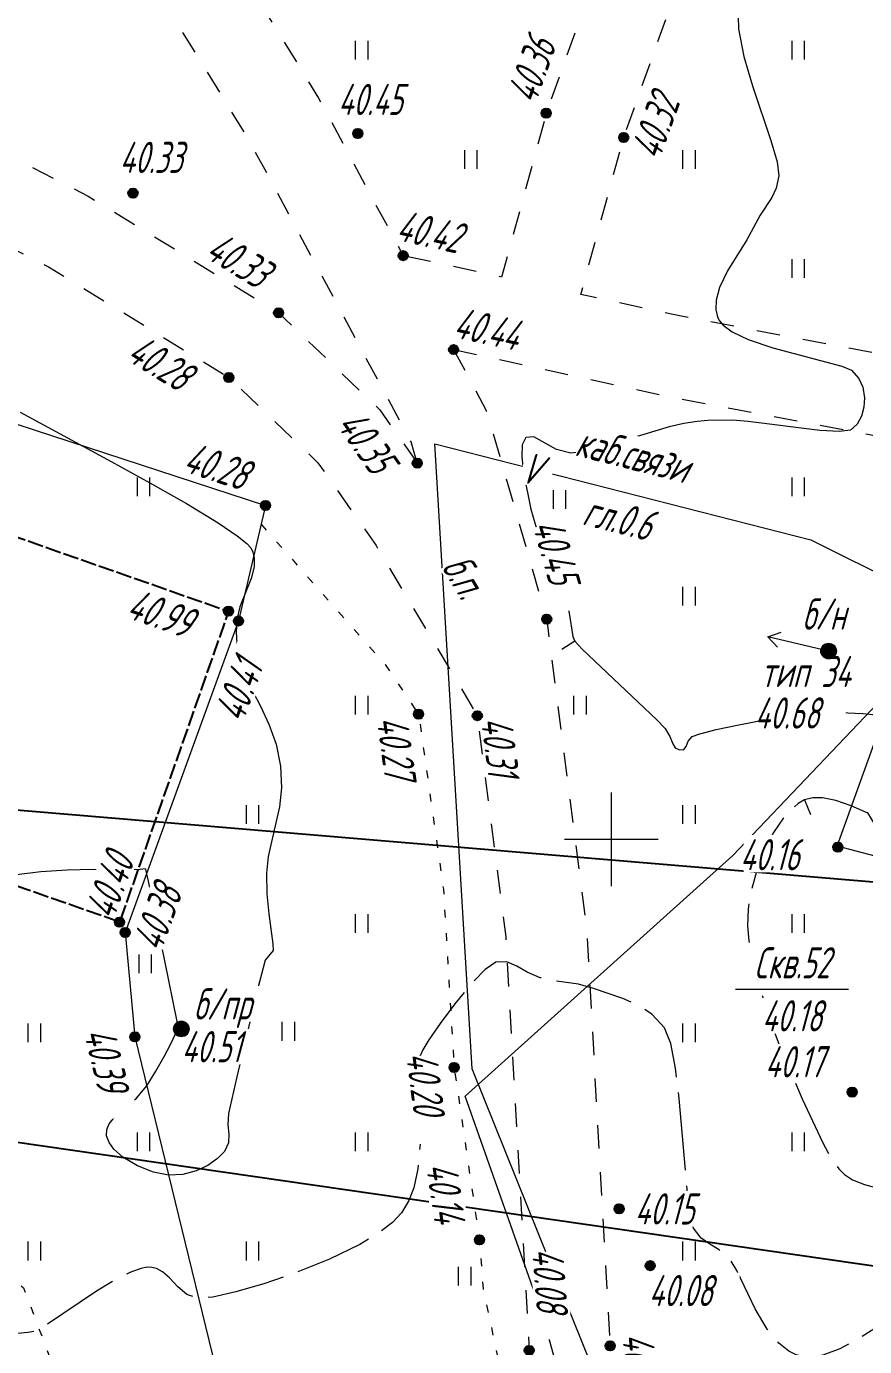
# Model space of a CAD drawing. Extents: x 2208637 to 2213412, y 575334 to 577367.
# Drawn here: x 2210981.24 to 2211008.13, y 576583.74 to 576626.06 of the extents above; entities that cross this region are included whole.
import ezdxf
from ezdxf.enums import TextEntityAlignment as Align

# ---------------------------------------------------------------- set-up
doc = ezdxf.new("R2010")
doc.units = 0
doc.header["$LTSCALE"] = 0.5
for name, pattern in [('2000_13', [1, 1, 0]), ('2000_366_2', [1.5, 0.5, -1]), ('500_189_3_2', [3, 1.5, -1.5]), ('500_329_3', [6, 5, -1])]:
    doc.linetypes.add(name, pattern=pattern)
doc.layers.get('0').update_dxf_attribs({"lineweight": 25})
for name, color, linetype, lineweight in [('ИИ_ГОРИЗОНТАЛИ_ОСН', 32, 'Continuous', 15), ('ИИ_ДОРОГИ_АД', 7, 'Continuous', 25), ('ИИ_КАБЕЛЯ_СВЯЗИ', 212, 'Continuous', 25), ('ИИ_КООРДИНАТНАЯ_СЕТКА', 3, 'Continuous', 25), ('ИИ_ЛЭП_НН', 7, 'Continuous', 25), ('ИИ_ОГРАДЫ', 7, 'Continuous', 25), ('ИИ_ОПОРА', 7, 'Continuous', 25), ('ИИ_ОТМЕТКИ', 7, 'Continuous', 25), ('ИИ_СКВАЖИНА', 7, 'Continuous', 25), ('ИИ_СООРУЖЕНИЯ', 7, 'Continuous', 25), ('ИИ_ТРАССЫ_КЛС', 5, 'Continuous', 40), ('ИИ_УГОДЬЯ', 7, 'Continuous', 25)]:
    doc.layers.add(name, color=color, linetype=linetype, lineweight=lineweight)
doc.styles.add('BM431', font='', dxfattribs={"height": 1})
doc.styles.add('D431', font='', dxfattribs={"height": 1})
doc.styles.add('GOST 2.304', font='cs_gost2304.shx', dxfattribs={"width": 0.8, "oblique": 15})
doc.styles.get('BM431').set_extended_font_data('bm431', italic=True)
doc.styles.get('D431').set_extended_font_data('D431', italic=True)
doc.linetypes.add('2000_476_2_3', pattern='A,5,-0.5,[36,Topography.shx,S=1,R=0,X=0,Y=0],-0.5,5', length=11)
doc.linetypes.add('2000_476_2_5', pattern='A,5,-0.5,[40,Topography.shx,S=1,R=0,X=0,Y=0],-0.5,5', length=11)
doc.linetypes.add('500_132_1', pattern='A,4,[3,Topography.shx,S=2.5,R=0,X=0,Y=0],4,-2', length=10)

# ---------------------------------------------------------------- blocks, each defined once
blk = doc.blocks.new('Лист 024_УС_ПК2+00-ПК8+57.26|Для согласований 3 лист|Ситуация лист3|2000_115_5')
at = {"color": 0, "linetype": 'Continuous', "lineweight": -2}
for points in [[(0, 0), (4, 0)], [(3.25, 0.5), (4, 0), (3.25, -0.5)]]:
    blk.add_lwpolyline(points, dxfattribs=at)
blk = doc.blocks.new('500_12')
at = {"color": 0, "linetype": 'Continuous', "lineweight": -2, "flags": 128}
for points in [[(0, 3), (0, -3)], [(-3, 0), (3, 0)]]:
    blk.add_lwpolyline(points, dxfattribs=at)
at = {"color": 7, "linetype": 'Continuous', "lineweight": -2, "style": 'D431'}
blk.add_attdef('Вертикальная_подпись', (-0.5, 0.5), '', height=2, rotation=90, dxfattribs=at)
blk.add_attdef('Горизонтальная_подпись', (0.5, 0.5), '', height=2, dxfattribs=at)
blk = doc.blocks.new('500_329_6')
at = {"color": 0, "linetype": 'Continuous', "lineweight": -2}
blk.add_lwpolyline([(0, 0), (1, 0)], dxfattribs=at)
blk = doc.blocks.new('500_401')
at = {"color": 0, "linetype": 'Continuous', "lineweight": -2}
for points in [[(-0.4, 0), (-0.4, 1.2)], [(0.4, 0), (0.4, 1.2)]]:
    blk.add_lwpolyline(points, dxfattribs=at)
blk = doc.blocks.new('2000_108_1')
at = {"linetype": 'Continuous', "lineweight": -2, "true_color": 0xffffff}
h = blk.add_hatch(color=7, dxfattribs=at)
h.dxf.hatch_style = 1
edge = h.paths.add_edge_path()
edge.add_arc((0, 0), 0.5, 0, 360)
at = {"linetype": 'Continuous', "lineweight": -2}
h = blk.add_hatch(color=0, dxfattribs=at)
edge = h.paths.add_edge_path()
edge.add_arc((0, 0), 0.1, 0, 360)
at = {"color": 0, "linetype": 'Continuous', "lineweight": -2}
for radius in [0.5, 0.1]:
    blk.add_circle((0, 0), radius, dxfattribs=at)
at = {"color": 0, "linetype": 'Continuous', "lineweight": -2, "style": 'GOST 2.304', "oblique": 15, "width": 0.8}
for tag, p in [('Номер', (1, -0.5)), ('Тип', (1, -3)), ('Высота', (1, -5.5)), ('Пояснительная_надпись', (1, -8))]:
    blk.add_attdef(tag, p, '', height=2, dxfattribs=at)
blk = doc.blocks.new('500_330_1')
at = {"linetype": 'Continuous', "lineweight": -2}
h = blk.add_hatch(color=0, dxfattribs=at)
h.dxf.hatch_style = 1
edge = h.paths.add_edge_path()
edge.add_arc((0, 0), 0.3, 0, 360)
at = {"color": 0, "linetype": 'Continuous', "lineweight": -2}
blk.add_circle((0, 0), 0.3, dxfattribs=at)
at = {"color": 0, "linetype": 'Continuous', "lineweight": -2, "style": 'GOST 2.304', "flags": 1}
for tag, p in [('Номер', (-1, -1)), ('Номер_рабочей_станции', (-1, -3.5))]:
    blk.add_attdef(tag, text='', height=2, dxfattribs=at).set_placement(p, align=Align.RIGHT)
at = {"color": 0, "linetype": 'Continuous', "lineweight": -2, "style": 'GOST 2.304'}
blk.add_attdef('Высота', (1, -1), '', height=2, dxfattribs=at)
at = {"color": 0, "linetype": 'Continuous', "lineweight": -2, "style": 'GOST 2.304', "flags": 1}
blk.add_attdef('Код', (0, -3.5), '', height=2, dxfattribs=at)
blk = doc.blocks.new('*U57')
at = {"linetype": 'Continuous', "lineweight": -2, "true_color": 0xffffff}
h = blk.add_hatch(color=7, dxfattribs=at)
h.dxf.hatch_style = 1
edge = h.paths.add_edge_path()
edge.add_arc((0, 0), 0.5, 0, 360)
at = {"linetype": 'Continuous', "lineweight": -2}
h = blk.add_hatch(color=0, dxfattribs=at)
edge = h.paths.add_edge_path()
edge.add_arc((0, 0), 0.1, 0, 360)
at = {"color": 0, "linetype": 'Continuous', "lineweight": -2}
for radius in [0.5, 0.1]:
    blk.add_circle((0, 0), radius, dxfattribs=at)
for tag, p, style in [('Номер', (0, -3), 'D431'), ('Тип', (0, -5.5), 'D431'), ('Высота', (0, -8), 'D431'), ('Пояснительная_надпись', (0, -10.5), 'BM431')]:
    blk.add_attdef(tag, p, '', height=2, dxfattribs=dict(at, style=style))
blk = doc.blocks.new('*U64')
at = {"color": 0, "linetype": 'Continuous', "lineweight": -2, "style": 'BM431'}
for tag, p in [('Характеристика', (3, 1.5)), ('Глубина', (3, -3.5))]:
    blk.add_attdef(tag, p, '', height=2, dxfattribs=at)
at = {"color": 7, "linetype": 'Continuous', "lineweight": -2, "true_color": 0xffffff}
blk.add_wipeout([(0, 1.1), (0, -1.1), (1.6, -1.1), (1.6, 1.1)], dxfattribs=at)
at = {"color": 0, "linetype": 'Continuous', "lineweight": -2, "style": 'BM431'}
blk.add_attdef('Индекс_назначения', text='', height=2, dxfattribs=at).set_placement((0, 0), align=Align.MIDDLE_LEFT)
blk = doc.blocks.new('*U75')
at = {"linetype": 'Continuous', "lineweight": -2}
h = blk.add_hatch(color=0, dxfattribs=at)
edge = h.paths.add_edge_path()
edge.add_arc((0, 0), 0.1, 0, 360)
at = {"color": 0, "linetype": 'Continuous', "lineweight": 20}
blk.add_lwpolyline([(-11.583, -1.626), (-4.334, -1.626)], dxfattribs=at)
at = {"color": 0, "linetype": 'Continuous', "lineweight": -2}
for radius in [1.5, 0.1]:
    blk.add_circle((0, 0), radius, dxfattribs=at)
at = {"color": 0, "linetype": 'Continuous', "lineweight": 20}
for tag, style, p in [('Назначение_и_номер_скважины', 'D431', (-7.959, -0.926)), ('Отметка_земли', 'BM431', (-7.959, -4.326))]:
    blk.add_attdef(tag, text='', height=2, dxfattribs=dict(at, style=style)).set_placement(p, align=Align.CENTER)
at = {"color": 0, "linetype": 'Continuous', "lineweight": 20, "style": 'D431'}
blk.add_attdef('Глубина', text='', height=2, dxfattribs=at).set_placement((-2, -1), align=Align.RIGHT)

msp = doc.modelspace()

# ---------------------------------------------------------------- linework, layer by layer
at = {"layer": 'ИИ_ГОРИЗОНТАЛИ_ОСН', "elevation": 40.5, "flags": 128}
for points in [[(2211004.059, 576626.767), (2211004.078, 576625.99), (2211004.254, 576625.099), (2211004.527, 576624.16), (2211005.121, 576622.406), (2211005.322, 576621.727), (2211005.378, 576621.269), (2211005.293, 576620.878), (2211005.152, 576620.577), (2211004.773, 576620.01), (2211004.346, 576619.216), (2211003.728, 576618.225), (2211003.474, 576617.697), (2211003.362, 576617.283), (2211003.353, 576616.985), (2211003.391, 576616.795), (2211003.426, 576616.703), (2211003.467, 576616.627), (2211003.593, 576616.481), (2211003.877, 576616.275), (2211004.394, 576616.027), (2211005.181, 576615.756), (2211007.391, 576615.17), (2211007.7, 576615.039), (2211007.938, 576614.775), (2211008.073, 576614.497), (2211008.118, 576614.153), (2211008.099, 576613.854), (2211008.026, 576613.567), (2211007.886, 576613.316), (2211007.668, 576613.123), (2211007.315, 576613.074), (2211006.688, 576613.112), (2211004.386, 576613.399), (2211003.889, 576613.439), (2211003.102, 576613.43), (2211002.758, 576613.398), (2211002.322, 576613.333), (2211001.86, 576613.222), (2210999.772, 576612.591), (2210999.143, 576612.434), (2210998.698, 576612.38), (2210998.242, 576612.501), (2210997.518, 576612.903), (2210997.26, 576612.882), (2210997.142, 576612.651), (2210997.126, 576612.26), (2210997.185, 576611.755), (2210997.425, 576610.585), (2210997.574, 576610.069), (2210997.776, 576609.531), (2210998.397, 576608.122), (2210998.507, 576607.835), (2210998.651, 576607.247), (2210998.772, 576606.507), (2210998.834, 576606.35), (2210999.071, 576606.096), (2211001.459, 576603.831), (2211001.729, 576603.551), (2211001.874, 576603.293), (2211001.969, 576603.061), (2211002.045, 576602.929), (2211002.185, 576602.868), (2211002.329, 576602.88), (2211002.397, 576602.979), (2211002.468, 576603.145), (2211002.591, 576603.295), (2211002.84, 576603.383), (2211003.365, 576603.518), (2211004.086, 576603.676), (2211004.918, 576603.834), (2211005.779, 576603.967), (2211006.587, 576604.051), (2211007.34, 576604.066), (2211008.069, 576604.029), (2211009.742, 576603.861)], [(2210981.038, 576613.697), (2210983.961, 576612.114), (2210985.197, 576611.434), (2210986.377, 576610.762), (2210987.389, 576610.148), (2210988.004, 576609.732), (2210988.314, 576609.481), (2210988.435, 576609.348), (2210988.501, 576609.202), (2210988.542, 576609.018), (2210988.541, 576608.738), (2210988.454, 576608.363), (2210988.087, 576607.459), (2210987.991, 576607.049), (2210987.974, 576606.632), (2210987.986, 576606.304), (2210988.034, 576605.978), (2210988.123, 576605.57), (2210988.257, 576605.213), (2210988.747, 576604.272), (2210989.017, 576603.694), (2210989.247, 576603.05), (2210989.393, 576602.343), (2210989.424, 576601.653), (2210989.361, 576601.043), (2210988.993, 576599.449), (2210988.938, 576598.916), (2210988.956, 576598.25), (2210989.018, 576597.611), (2210989.15, 576596.644), (2210989.156, 576596.432), (2210988.903, 576596.129), (2210988.653, 576595.18), (2210987.987, 576592.39), (2210987.727, 576591.208), (2210987.706, 576590.846), (2210987.73, 576590.542), (2210987.719, 576590.267), (2210987.594, 576589.994), (2210987.373, 576589.765), (2210987.062, 576589.547), (2210986.682, 576589.368), (2210986.255, 576589.255), (2210985.802, 576589.237), (2210985.312, 576589.333), (2210984.802, 576589.531), (2210984.338, 576589.806), (2210984.045, 576590.065), (2210983.892, 576590.274), (2210983.814, 576590.489), (2210983.818, 576590.692), (2210983.893, 576590.874), (2210984.079, 576591.098), (2210984.767, 576591.7), (2210985.103, 576592.099), (2210985.397, 576592.568), (2210985.661, 576593.035), (2210985.877, 576593.447), (2210986.086, 576593.899), (2210986.09, 576594.027), (2210986.072, 576594.158), (2210985.685, 576596.105), (2210985.159, 576598.654), (2210985.07, 576599.027), (2210985.047, 576599.05), (2210984.818, 576599.025), (2210983.377, 576599.03), (2210982.549, 576599.008), (2210981.7, 576598.956), (2210980.923, 576598.864)]]:
    msp.add_lwpolyline(points, dxfattribs=at)
at = {"layer": 'ИИ_ГОРИЗОНТАЛИ_ОСН', "color": 32, "linetype": '500_329_3', "lineweight": 20, "elevation": 40.25, "flags": 128}
msp.add_lwpolyline([(2211042.266, 576569.609), (2211042.209, 576569.794), (2211042.187, 576570.098), (2211042.132, 576570.431), (2211041.972, 576570.707), (2211041.643, 576570.796), (2211040.966, 576570.859), (2211039.009, 576570.991), (2211037.95, 576571.102), (2211036.985, 576571.27), (2211036.355, 576571.46), (2211036.002, 576571.642), (2211035.838, 576571.784), (2211035.718, 576571.97), (2211035.63, 576572.19), (2211035.575, 576572.53), (2211035.624, 576573.007), (2211035.838, 576573.646), (2211036.545, 576575.095), (2211037.256, 576576.663), (2211037.662, 576577.392), (2211038.827, 576579.291), (2211039.017, 576579.672), (2211039.098, 576579.909), (2211039.117, 576580.101), (2211039.101, 576580.195), (2211039.026, 576580.367), (2211038.838, 576580.591), (2211038.152, 576581.143), (2211038.032, 576581.476), (2211038.304, 576581.781), (2211038.871, 576582.088), (2211040.003, 576582.57), (2211040.251, 576582.691), (2211040.364, 576582.784), (2211040.378, 576582.905), (2211040.337, 576583.019), (2211040.244, 576583.178), (2211040.166, 576583.424), (2211040.229, 576583.703), (2211040.386, 576584.154), (2211040.557, 576584.724), (2211040.66, 576585.355), (2211040.615, 576585.992), (2211040.458, 576586.507), (2211040.228, 576587.014), (2211039.92, 576587.51), (2211039.529, 576587.991), (2211039.048, 576588.454), (2211038.474, 576588.895), (2211037.832, 576589.226), (2211037.024, 576589.492), (2211036.121, 576589.71), (2211034.325, 576590.064), (2211033.576, 576590.232), (2211033.024, 576590.416), (2211032.429, 576590.735), (2211031.876, 576591.099), (2211030.929, 576591.807), (2211030.623, 576591.757), (2211030.468, 576592.093), (2211030.295, 576592.394), (2211030.075, 576592.681), (2211029.786, 576592.878), (2211029.444, 576593.022), (2211029.114, 576593.197), (2211028.86, 576593.488), (2211028.791, 576593.919), (2211028.771, 576594.748), (2211028.789, 576595.842), (2211028.902, 576598.298), (2211029.047, 576600.23), (2211029.107, 576600.669), (2211029.196, 576601.039), (2211029.293, 576601.353), (2211029.434, 576601.607), (2211029.66, 576601.793), (2211029.958, 576601.824), (2211030.572, 576601.605), (2211030.825, 576601.649), (2211030.964, 576601.945), (2211031.083, 576602.521), (2211031.179, 576603.253), (2211031.25, 576604.013), (2211031.29, 576604.678), (2211031.293, 576605.509), (2211031.277, 576605.829), (2211031.204, 576606.12), (2211031.028, 576606.418), (2211030.644, 576606.676), (2211028.883, 576607.381), (2211028.673, 576607.51), (2211028.616, 576607.588), (2211028.617, 576607.624), (2211028.638, 576607.65), (2211028.736, 576607.678), (2211029.008, 576607.67), (2211029.542, 576607.586), (2211030.363, 576607.406), (2211032.185, 576606.942), (2211032.498, 576606.938), (2211032.648, 576606.893), (2211032.802, 576606.751), (2211033.266, 576606.173), (2211033.578, 576605.842), (2211033.894, 576605.601), (2211035.973, 576604.187), (2211036.78, 576603.608), (2211037.513, 576603.038), (2211038.093, 576602.512), (2211038.442, 576602.069), (2211038.67, 576601.372), (2211038.738, 576600.612), (2211038.71, 576599.91), (2211038.622, 576599.164), (2211038.725, 576598.985), (2211037.113, 576597.868), (2211036.364, 576597.303), (2211035.906, 576596.901), (2211035.707, 576596.663), (2211035.666, 576596.548), (2211035.677, 576596.505), (2211035.709, 576596.475), (2211035.819, 576596.451), (2211036.088, 576596.498), (2211036.591, 576596.682), (2211037.352, 576597.04), (2211038.129, 576597.454), (2211038.783, 576597.829), (2211039.173, 576598.073), (2211039.435, 576598.271), (2211039.624, 576598.451), (2211040.004, 576598.913), (2211040.531, 576599.485), (2211040.822, 576599.848), (2211041.066, 576600.271), (2211041.215, 576600.765), (2211041.218, 576601.25), (2211041.095, 576601.679), (2211040.714, 576602.581), (2211040.574, 576603.161), (2211040.53, 576603.692), (2211040.534, 576604.217), (2211040.578, 576605.34), (2211040.565, 576605.982), (2211040.493, 576606.707), (2211040.355, 576607.474), (2211040.178, 576608.207), (2211039.986, 576608.877), (2211039.399, 576610.714), (2211039.338, 576610.933), (2211039.29, 576611.217), (2211039.326, 576611.651), (2211039.429, 576612.187), (2211039.472, 576612.694), (2211039.325, 576613.038), (2211038.985, 576613.079), (2211038.42, 576612.952), (2211037.743, 576612.726), (2211036.493, 576612.247), (2211036.143, 576612.13), (2211035.814, 576612.067), (2211035.215, 576612.011), (2211034.873, 576612.017), (2211033.881, 576612.077), (2211033.397, 576612.088), (2211033.034, 576612.055), (2211032.752, 576611.956), (2211032.337, 576611.69), (2211032.056, 576611.574), (2211031.675, 576611.546), (2211030.289, 576611.581), (2211029.474, 576611.552), (2211028.706, 576611.431), (2211028.08, 576611.172), (2211027.602, 576610.729), (2211027.214, 576610.152), (2211026.914, 576609.534), (2211026.7, 576608.973), (2211026.526, 576608.402), (2211026.464, 576608.32), (2211026.465, 576608.231), (2211025.778, 576606.784), (2211025.682, 576606.561), (2211025.63, 576606.398), (2211025.636, 576606.243), (2211025.722, 576606.142), (2211025.854, 576606.043), (2211025.956, 576605.902), (2211025.956, 576605.68), (2211025.831, 576604.857), (2211025.811, 576604.351), (2211025.85, 576603.969), (2211026.162, 576602.387), (2211026.277, 576601.728), (2211026.371, 576601.01), (2211026.424, 576600.386), (2211026.506, 576598.854), (2211026.626, 576594.964), (2211026.636, 576594.265), (2211026.611, 576592.685), (2211026.638, 576592.12), (2211026.711, 576591.429), (2211026.861, 576590.711), (2211027.078, 576590.07), (2211027.317, 576589.457), (2211027.531, 576588.823), (2211027.674, 576588.118), (2211027.699, 576587.29), (2211027.623, 576586.552), (2211027.482, 576585.869), (2211027.278, 576585.21), (2211027.015, 576584.547), (2211026.695, 576583.849), (2211025.898, 576582.234), (2211025.495, 576581.328), (2211024.821, 576579.614), (2211024.459, 576578.859), (2211024.02, 576578.206), (2211023.583, 576577.775), (2211023.19, 576577.513), (2211022.891, 576577.371), (2211022.598, 576577.27), (2211022.319, 576577.212), (2211021.865, 576577.179), (2211021.204, 576577.227), (2211020.31, 576577.413), (2211019.374, 576577.714), (2211018.429, 576578.1), (2211017.505, 576578.542), (2211016.638, 576579.013), (2211015.859, 576579.483), (2211015.202, 576579.925), (2211014.511, 576580.503), (2211013.932, 576581.139), (2211013.447, 576581.798), (2211012.366, 576583.529), (2211012.069, 576583.901), (2211011.409, 576584.651), (2211011.119, 576584.943), (2211010.857, 576585.121), (2211010.626, 576585.218), (2211010.449, 576585.262), (2211010.278, 576585.281), (2211010.111, 576585.256), (2211009.819, 576585.147), (2211009.364, 576584.899), (2211008.03, 576584.046), (2211007.33, 576583.664), (2211006.79, 576583.46), (2211006.41, 576583.398), (2211006.173, 576583.41), (2211005.934, 576583.475), (2211005.696, 576583.594), (2211005.373, 576583.848), (2211005, 576584.293), (2211004.614, 576584.945), (2211004.03, 576586.18), (2211003.794, 576586.557), (2211003.465, 576586.838), (2211003.16, 576587.022), (2211002.883, 576587.217), (2211002.637, 576587.533), (2211002.534, 576587.931), (2211002.446, 576588.647), (2211002.182, 576591.69), (2211002.06, 576592.666), (2211001.906, 576593.453), (2211001.71, 576593.951), (2211001.315, 576594.385), (2211000.858, 576594.688), (2211000.37, 576594.9), (2210999.427, 576595.213), (2210998.949, 576595.354), (2210998.16, 576595.469), (2210997.722, 576595.562), (2210997.302, 576595.736), (2210996.967, 576595.935), (2210996.653, 576596.072), (2210996.297, 576596.064), (2210995.95, 576595.828), (2210995.488, 576595.343), (2210994.986, 576594.727), (2210994.513, 576594.095), (2210994.144, 576593.566), (2210993.951, 576593.255), (2210993.841, 576592.979), (2210993.754, 576592.435), (2210993.761, 576592.146), (2210993.857, 576590.974), (2210993.867, 576590.217), (2210993.8, 576589.431), (2210993.663, 576588.824), (2210993.498, 576588.403), (2210993.272, 576588.026), (2210992.984, 576587.719), (2210992.589, 576587.413), (2210991.932, 576587.013), (2210990.963, 576586.542), (2210989.917, 576586.118), (2210988.884, 576585.761), (2210987.954, 576585.49), (2210987.219, 576585.322), (2210986.769, 576585.277), (2210986.389, 576585.403), (2210986.096, 576585.65), (2210985.835, 576585.935), (2210985.609, 576586.134), (2210985.412, 576586.237), (2210985.259, 576586.274), (2210985.099, 576586.278), (2210984.923, 576586.244), (2210984.61, 576586.132), (2210984.13, 576585.895), (2210983.492, 576585.518), (2210981.752, 576584.349), (2210981.523, 576584.233), (2210981.286, 576584.184), (2210980.554, 576584.115), (2210980.129, 576584.022), (2210979.71, 576583.839), (2210979.379, 576583.59), (2210979.05, 576583.251), (2210977.477, 576581.265), (2210977.037, 576580.8), (2210974.838, 576578.683), (2210974.016, 576577.836), (2210973.252, 576576.969), (2210972.607, 576576.111), (2210972.218, 576575.452), (2210972.02, 576574.983), (2210971.941, 576574.687), (2210971.904, 576574.367), (2210971.916, 576574.031), (2210972.022, 576573.568), (2210972.296, 576573.01), (2210972.781, 576572.371), (2210973.335, 576571.746), (2210973.86, 576571.082), (2210974.261, 576570.327), (2210974.439, 576569.428), (2210974.384, 576568.517), (2210974.183, 576567.549), (2210973.876, 576566.581), (2210973.499, 576565.666), (2210973.092, 576564.858), (2210972.693, 576564.212), (2210972.404, 576563.849), (2210972.219, 576563.684), (2210972.115, 576563.632), (2210972.005, 576563.633), (2210971.897, 576563.702), (2210971.776, 576563.918), (2210971.659, 576564.363), (2210971.515, 576565.052), (2210971.341, 576565.607), (2210971.143, 576565.971), (2210970.967, 576566.17), (2210970.771, 576566.313), (2210970.577, 576566.425), (2210970.263, 576566.567), (2210969.808, 576566.706), (2210969.185, 576566.8), (2210968.513, 576566.802), (2210967.801, 576566.711), (2210967.061, 576566.524), (2210966.423, 576566.209), (2210965.802, 576565.719), (2210965.204, 576565.134), (2210964.108, 576563.99), (2210963.715, 576563.654), (2210963.441, 576563.486), (2210963.269, 576563.423), (2210963.073, 576563.403), (2210962.857, 576563.434), (2210962.552, 576563.565), (2210962.189, 576563.83)], dxfattribs=at)
msp.add_lwpolyline([(2211008.211, 576600.845), (2211007.698, 576601.078), (2211007.2, 576601.245), (2211006.773, 576601.326), (2211006.468, 576601.329), (2211006.199, 576601.262), (2211005.995, 576601.145), (2211005.79, 576600.979), (2211005.523, 576600.686), (2211005.206, 576600.222), (2211004.92, 576599.669), (2211004.678, 576599.048), (2211004.494, 576598.379), (2211004.387, 576597.756), (2211004.364, 576597.226), (2211004.409, 576596.74), (2211004.509, 576596.251), (2211004.819, 576595.067), (2211005.037, 576594.358), (2211005.356, 576593.501), (2211005.733, 576592.58), (2211006.126, 576591.678), (2211006.788, 576590.267), (2211006.972, 576589.924), (2211007.297, 576589.437), (2211007.477, 576589.258), (2211007.733, 576589.084), (2211008.123, 576588.936), (2211008.78, 576588.752), (2211009.56, 576588.566), (2211010.318, 576588.412), (2211010.812, 576588.335), (2211011.068, 576588.314), (2211011.167, 576588.322), (2211011.217, 576588.364), (2211011.238, 576588.438), (2211011.216, 576588.578), (2211011.142, 576588.807), (2211011.096, 576589.142), (2211011.148, 576589.417), (2211011.256, 576589.805), (2211011.589, 576590.825), (2211011.992, 576591.988), (2211013.292, 576595.467), (2211013.636, 576596.333), (2211013.875, 576596.632), (2211013.719, 576596.754), (2211014.943, 576597.752), (2211015.125, 576597.937), (2211015.191, 576598.089), (2211015.209, 576598.232), (2211015.188, 576598.4), (2211015.089, 576598.675), (2211014.886, 576599.104), (2211014.635, 576599.52), (2211014.39, 576599.761), (2211014.116, 576599.785), (2211013.843, 576599.678), (2211013.503, 576599.57), (2211012.35, 576599.424), (2211010.076, 576599.169), (2211009.705, 576599.14), (2211009.654, 576599.34), (2211009.507, 576599.276), (2211009.291, 576599.232), (2211009.131, 576599.418), (2211008.862, 576599.819), (2211008.228, 576600.844)], close=True, dxfattribs=at)
at = {"layer": 'ИИ_ДОРОГИ_АД', "color": 7, "linetype": '500_189_3_2', "lineweight": 20, "flags": 128}
for points in [[(2211055.501, 576643.341), (2211054.083, 576639.11), (2211051.335, 576630.909), (2211048.27, 576624.781), (2211045.771, 576619.785), (2211043.205, 576614.473), (2211035.326, 576611.56), (2211029.871, 576610.758), (2211025.14, 576611.1), (2211019.261, 576612.885), (2211012.157, 576614.886), (2211002.29, 576616.761), (2210999.023, 576617.472), (2211000.398, 576622.502), (2211002.417, 576628.167), (2211005.211, 576633.231), (2211008.377, 576636.967), (2211012.57, 576640.76), (2211017.042, 576641.88), (2211026.306, 576643.496), (2211036.13, 576645.21), (2211044.635, 576648.306), (2211052.002, 576651.82), (2211053.657, 576653.146)], [(2211009.706, 576641.675), (2211006.505, 576638.78), (2211003.06, 576634.714), (2211000.038, 576629.239), (2210997.916, 576623.282), (2210996.479, 576618.026), (2210993.325, 576618.713)], [(2210981.678, 576638.357), (2210984.421, 576633.826), (2210990.611, 576623.765), (2210993.325, 576618.713)], [(2210993.779, 576612.058), (2210993.581, 576612.741), (2210988.356, 576622.467), (2210982.202, 576632.472), (2210979.124, 576637.555), (2210969.649, 576634.378), (2210959.874, 576630.286), (2210956.463, 576628.906)], [(2210956.76, 576627.325), (2210963.185, 576626.578), (2210971.254, 576624.974), (2210978.16, 576623.217), (2210983.225, 576620.622), (2210989.331, 576616.88), (2210992.575, 576613.772), (2210993.779, 576612.058)], [(2210957.264, 576624.649), (2210962.78, 576624.008), (2210970.68, 576622.438), (2210977.235, 576620.77), (2210981.951, 576618.354), (2210987.734, 576614.809), (2210990.593, 576612.07), (2210992.457, 576609.416), (2210995.704, 576603.964), (2210996.615, 576596.871), (2210997.368, 576583.615), (2210997.997, 576575.713), (2211001.654, 576563.382), (2211001.813, 576562.591)], [(2210994.944, 576615.7), (2211001.77, 576614.213), (2211011.561, 576612.352), (2211018.47, 576610.407), (2211023.606, 576608.57), (2211026.925, 576601.261), (2211028.105, 576592.653), (2211026.874, 576581.291)], [(2210994.944, 576615.7), (2210996.003, 576613.728), (2210997.928, 576607.058), (2210999.206, 576597.111), (2210999.964, 576583.763), (2211000.567, 576576.191), (2211004.18, 576564.009), (2211005.618, 576556.857)]]:
    msp.add_lwpolyline(points, dxfattribs=at)
at = {"layer": 'ИИ_КАБЕЛЯ_СВЯЗИ', "linetype": '500_132_1', "lineweight": 20, "flags": 128}
for points, elevation in [([(2211122.522, 576400.363), (2211118.072, 576407.323), (2211104.673, 576429.893), (2211090.113, 576443.534), (2211060.374, 576464.655), (2211045.654, 576479.785), (2211029.635, 576505.835), (2211018.566, 576521.776), (2211012.266, 576534.276), (2211011.455, 576538.519), (2211005.857, 576567.016), (2210995.538, 576592.636), (2210994.338, 576612.677), (2211006.398, 576609.606), (2211012.198, 576606.716)], -0.758), ([(2211125.812, 576402.713), (2211105.833, 576430.983), (2211091.9, 576444.591), (2211073.714, 576459.524), (2211062.324, 576470.285), (2211049.564, 576484.255), (2211020.496, 576522.676), (2211012.186, 576534.466), (2211008.356, 576543.026), (2211002.78, 576566.844), (2210997.807, 576584.706), (2210995.318, 576591.766), (2211003.898, 576599.476), (2211009.398, 576605.256), (2211011.388, 576605.076)], -0.759)]:
    msp.add_lwpolyline(points, dxfattribs=dict(at, elevation=elevation))
at = {"layer": 'ИИ_ОГРАДЫ', "linetype": '2000_476_2_3', "lineweight": 20, "flags": 128}
for points in [[(2210948.782, 576623.493), (2210960.755, 576619.757), (2210973.12, 576615.9), (2210978.6, 576614.07), (2210988.91, 576610.7)], [(2210988.91, 576610.7), (2210988.04, 576607), (2210984.41, 576597.01), (2210984.72, 576593.67), (2210987.31, 576583.06), (2210988.74, 576575.34)]]:
    msp.add_lwpolyline(points, dxfattribs=at)
at = {"layer": 'ИИ_ОГРАДЫ', "linetype": '2000_476_2_5', "lineweight": 20, "flags": 128}
msp.add_lwpolyline([(2211013.862, 576598.036), (2211007.247, 576599.782), (2211010.18, 576607.93), (2211016.51, 576605.43), (2211013.87, 576598.07)], close=True, dxfattribs=at)
at = {"layer": 'ИИ_СООРУЖЕНИЯ', "linetype": '2000_13', "flags": 128}
msp.add_lwpolyline([(2210955.819, 576618.5), (2210987.724, 576607.312), (2210984.229, 576597.346), (2210969.263, 576602.594), (2210967.19, 576596.683), (2210958.024, 576599.897), (2210960.19, 576606.076), (2210952.418, 576608.801)], close=True, dxfattribs=at)
at = {"layer": 'ИИ_ТРАССЫ_КЛС', "lineweight": 25, "flags": 128}
for points in [[(2211013.11, 576598.234), (2210946.925, 576603.788), (2210938.994, 576603.788)], [(2211012.703, 576585.696), (2210952.742, 576594.349)]]:
    msp.add_lwpolyline(points, dxfattribs=at)
at = {"layer": 'ИИ_УГОДЬЯ', "linetype": '2000_366_2', "lineweight": 20, "flags": 128}
for points in [[(2210988.769, 576610.101), (2210992.749, 576605.603), (2210993.82, 576604.01), (2210994.615, 576598.402), (2210994.96, 576592.68), (2210995.77, 576587.16), (2210995.889, 576585.584), (2210997.997, 576575.713)], [(2210960.973, 576595.206), (2210967.258, 576592.934), (2210969.739, 576591.116), (2210977.472, 576588.513), (2210981.153, 576585.622), (2210982.046, 576583.233), (2210983.554, 576579.2), (2210984.948, 576573.82)]]:
    msp.add_lwpolyline(points, dxfattribs=at)

# ---------------------------------------------------------------- block references
at = {"layer": 'ИИ_ГОРИЗОНТАЛИ_ОСН', "xscale": 0.5, "yscale": 0.5, "zscale": 0.5}
for p, rotation in [((2210998.834, 576606.35, 40.5), 212.289182030345), ((2211006.199, 576601.262, 40.25), 291.8318190954366)]:
    msp.add_blockref('500_329_6', p, dxfattribs=dict(at, rotation=rotation))
at = {"layer": 'ИИ_КООРДИНАТНАЯ_СЕТКА', "color": 3, "lineweight": 20, "xscale": 0.5, "yscale": 0.5, "zscale": 0.5}
msp.add_blockref('500_12', (2211000, 576600), dxfattribs=at)
at = {"layer": 'ИИ_ЛЭП_НН', "lineweight": 20, "ltscale": 0.5, "xscale": 0.4999999999999998, "yscale": 0.4999999999999998, "zscale": 0.4999999999999998, "rotation": 166.944103517202}
msp.add_blockref('Лист 024_УС_ПК2+00-ПК8+57.26|Для согласований 3 лист|Ситуация лист3|2000_115_5', (2211006.971, 576606.036), dxfattribs=at)
at = {"layer": 'ИИ_УГОДЬЯ', "lineweight": 20, "xscale": 0.5, "yscale": 0.5, "zscale": 0.5}
for p in [(2210992, 576625), (2211006, 576625), (2210995.5, 576621.5), (2211002.5, 576621.5), (2211006, 576618), (2210985, 576611), (2211006, 576611), (2210998.342, 576610.6), (2211002.5, 576607.5), (2210992, 576604), (2210999, 576604), (2210988.5, 576600.5), (2211002.5, 576600.5), (2210992, 576597), (2211006, 576597), (2210985.054, 576595.704), (2210981.5, 576593.5), (2210989.646, 576593.543), (2211002.5, 576593.5), (2210985, 576590), (2210992, 576590), (2211006, 576590), (2210981.5, 576586.5), (2210988.5, 576586.5), (2211002.5, 576586.5), (2210995.303, 576585.695)]:
    msp.add_blockref('500_401', p, dxfattribs=at)

# ---------------------------------------------------------------- next in the draw order: wipeouts: each hides what was drawn before it
at = {"lineweight": 0}
for points, layer in [([(2210994.504, 576608.655), (2210995.295, 576607.327), (2210996.275, 576607.91), (2210995.484, 576609.239)], 'ИИ_ДОРОГИ_АД'), ([(2210998.828, 576612.235), (2211003.7, 576610.995), (2211003.988, 576612.125), (2210999.116, 576613.365)], 'ИИ_КАБЕЛЯ_СВЯЗИ'), ([(2210997.326, 576611.328), (2210997.965, 576611.165), (2210998.247, 576612.27), (2210997.607, 576612.432)], 'ИИ_КАБЕЛЯ_СВЯЗИ'), ([(2211006.179, 576606.653), (2211008.02, 576606.653), (2211008.02, 576607.793), (2211006.179, 576607.793)], 'ИИ_ЛЭП_НН'), ([(2210986.661, 576594.152), (2210989.075, 576594.152), (2210989.075, 576595.292), (2210986.661, 576595.292)], 'ИИ_ОПОРА'), ([(2210997.673, 576623.626), (2210998.586, 576626.189), (2210997.458, 576626.591), (2210996.545, 576624.028)], 'ИИ_ОТМЕТКИ'), ([(2211001.649, 576621.826), (2211002.597, 576624.486), (2211001.45, 576624.895), (2211000.502, 576622.234)], 'ИИ_ОТМЕТКИ'), ([(2210991.352, 576623.152), (2210994.213, 576623.152), (2210994.213, 576624.292), (2210991.352, 576624.292)], 'ИИ_ОТМЕТКИ'), ([(2210984.346, 576621.295), (2210987.147, 576621.295), (2210987.147, 576622.435), (2210984.346, 576622.435)], 'ИИ_ОТМЕТКИ'), ([(2210993.156, 576619.119), (2210995.974, 576618.505), (2210996.234, 576619.694), (2210993.415, 576620.308)], 'ИИ_ОТМЕТКИ'), ([(2210986.985, 576618.562), (2210989.373, 576617.098), (2210989.968, 576618.07), (2210987.58, 576619.534)], 'ИИ_ОТМЕТКИ'), ([(2210994.992, 576616.005), (2210997.65, 576615.426), (2210997.892, 576616.54), (2210995.235, 576617.119)], 'ИИ_ОТМЕТКИ'), ([(2210984.46, 576615.271), (2210986.848, 576613.808), (2210987.485, 576614.846), (2210985.096, 576616.309)], 'ИИ_ОТМЕТКИ'), ([(2210991.161, 576613.164), (2210992.77, 576610.872), (2210993.703, 576611.527), (2210992.094, 576613.819)], 'ИИ_ОТМЕТКИ'), ([(2210986.309, 576611.704), (2210988.971, 576610.834), (2210989.35, 576611.991), (2210986.687, 576612.861)], 'ИИ_ОТМЕТКИ'), ([(2210984.485, 576607.017), (2210987.128, 576606.09), (2210987.505, 576607.166), (2210984.862, 576608.092)], 'ИИ_ОТМЕТКИ'), ([(2211004.715, 576603.48), (2211007.516, 576603.48), (2211007.516, 576604.678), (2211004.715, 576604.678)], 'ИИ_ОТМЕТКИ'), ([(2210992.411, 576603.742), (2210992.807, 576600.949), (2210994.012, 576601.12), (2210993.616, 576603.913)], 'ИИ_ОТМЕТКИ'), ([(2210995.756, 576603.733), (2210996.093, 576601.114), (2210997.223, 576601.259), (2210996.887, 576603.879)], 'ИИ_ОТМЕТКИ'), ([(2210984.146, 576597.473), (2210985.093, 576600.173), (2210984.017, 576600.55), (2210983.07, 576597.85)], 'ИИ_ОТМЕТКИ'), ([(2211004.244, 576598.937), (2211006.785, 576598.937), (2211006.785, 576600.135), (2211004.244, 576600.135)], 'ИИ_ОТМЕТКИ'), ([(2210983.032, 576593.686), (2210983.696, 576590.965), (2210984.804, 576591.236), (2210984.14, 576593.957)], 'ИИ_ОТМЕТКИ'), ([(2210986.332, 576592.781), (2210988.973, 576592.781), (2210988.973, 576593.921), (2210986.332, 576593.921)], 'ИИ_ОТМЕТКИ'), ([(2210993.354, 576592.99), (2210993.718, 576590.213), (2210994.925, 576590.371), (2210994.561, 576593.149)], 'ИИ_ОТМЕТКИ'), ([(2211005.044, 576592.299), (2211007.685, 576592.299), (2211007.685, 576593.439), (2211005.044, 576593.439)], 'ИИ_ОТМЕТКИ'), ([(2210993.998, 576589.425), (2210994.358, 576586.971), (2210995.486, 576587.137), (2210995.126, 576589.59)], 'ИИ_ОТМЕТКИ'), ([(2211000.867, 576587.58), (2211003.488, 576587.58), (2211003.488, 576588.72), (2211000.867, 576588.72)], 'ИИ_ОТМЕТКИ'), ([(2210997.389, 576586.733), (2210997.612, 576583.941), (2210998.748, 576584.032), (2210998.526, 576586.824)], 'ИИ_ОТМЕТКИ'), ([(2211001.315, 576584.962), (2211004.116, 576584.962), (2211004.116, 576586.102), (2211001.315, 576586.102)], 'ИИ_ОТМЕТКИ'), ([(2211000.29, 576583.992), (2211000.513, 576581.2), (2211001.649, 576581.291), (2211001.427, 576584.083)], 'ИИ_ОТМЕТКИ'), ([(2211004.236, 576595.471), (2211007.636, 576595.471), (2211007.636, 576596.688), (2211004.236, 576596.688)], 'ИИ_СКВАЖИНА'), ([(2211004.649, 576593.771), (2211007.27, 576593.771), (2211007.27, 576594.911), (2211004.649, 576594.911)], 'ИИ_СКВАЖИНА')]:
    msp.add_wipeout(points, dxfattribs=at).dxf.layer = layer

# ---------------------------------------------------------------- next in the draw order: block references
at = {"layer": 'ИИ_ОПОРА', "lineweight": 20, "ltscale": 0.5}
ref = msp.add_blockref('2000_108_1', (2210986.21, 576593.92, 40.51), dxfattribs=dict(at, xscale=0.5, yscale=0.5, zscale=0.5))
ref.add_attrib('Пояснительная_надпись', 'б/пр', (2210986.604, 576594.222), dxfattribs={"layer": '0', "color": 0, "linetype": 'Continuous', "lineweight": -2, "height": 1, "style": 'GOST 2.304', "oblique": 15, "width": 0.8})
at = {"layer": 'ИИ_ОТМЕТКИ'}
ref = msp.add_blockref('500_330_1', (2210997.916, 576623.282, 40.359), dxfattribs=dict(at, xscale=0.5, yscale=0.5, zscale=0.5, rotation=70.38992215409941))
ref.add_attrib('Высота', '40.36', (2210997.568, 576623.539, 40.359), dxfattribs={"layer": '0', "color": 0, "linetype": 'Continuous', "lineweight": -2, "height": 1, "rotation": 70.3899, "style": 'GOST 2.304', "oblique": 15, "width": 0.8})
ref = msp.add_blockref('500_330_1', (2210991.87, 576622.63, 40.45), dxfattribs=dict(at, xscale=0.5, yscale=0.5, zscale=0.5))
ref.add_attrib('Высота', '40.45', (2210991.235, 576623.222), dxfattribs={"layer": '0', "color": 0, "linetype": 'Continuous', "lineweight": -2, "height": 1, "style": 'GOST 2.304', "oblique": 15, "width": 0.8})
ref = msp.add_blockref('500_330_1', (2211000.398, 576622.502, 40.321), dxfattribs=dict(at, xscale=0.5, yscale=0.5, zscale=0.5, rotation=70.38992215409941))
ref.add_attrib('Высота', '40.32', (2211001.544, 576621.739), dxfattribs={"layer": '0', "color": 0, "linetype": 'Continuous', "lineweight": -2, "height": 1, "rotation": 70.3899, "style": 'GOST 2.304', "oblique": 15, "width": 0.8})
ref = msp.add_blockref('500_330_1', (2210984.66, 576620.72, 40.33), dxfattribs=dict(at, xscale=0.5, yscale=0.5, zscale=0.5))
ref.add_attrib('Высота', '40.33', (2210984.229, 576621.365), dxfattribs={"layer": '0', "color": 0, "linetype": 'Continuous', "lineweight": -2, "height": 1, "style": 'GOST 2.304', "oblique": 15, "width": 0.8})
ref = msp.add_blockref('500_330_1', (2210993.325, 576618.713, 40.42), dxfattribs=dict(at, xscale=0.5, yscale=0.5, zscale=0.5, rotation=347.7137119149077))
ref.add_attrib('Высота', '40.42', (2210993.057, 576619.212), dxfattribs={"layer": '0', "color": 0, "linetype": 'Continuous', "lineweight": -2, "height": 1, "rotation": 347.7137, "style": 'GOST 2.304', "oblique": 15, "width": 0.8})
ref = msp.add_blockref('500_330_1', (2210989.331, 576616.88, 40.329), dxfattribs=dict(at, xscale=0.5, yscale=0.5, zscale=0.5, rotation=328.4939198062566))
ref.add_attrib('Высота', '40.33', (2210986.921, 576618.683), dxfattribs={"layer": '0', "color": 0, "linetype": 'Continuous', "lineweight": -2, "height": 1, "rotation": 328.4939, "style": 'GOST 2.304', "oblique": 15, "width": 0.8})
ref = msp.add_blockref('500_330_1', (2210994.944, 576615.7, 40.444), dxfattribs=dict(at, xscale=0.5, yscale=0.5, zscale=0.5, rotation=347.7137119122335))
ref.add_attrib('Высота', '40.44', (2210994.893, 576616.098), dxfattribs={"layer": '0', "color": 0, "linetype": 'Continuous', "lineweight": -2, "height": 1, "rotation": 347.7137, "style": 'GOST 2.304', "oblique": 15, "width": 0.8})
ref = msp.add_blockref('500_330_1', (2210987.734, 576614.809, 40.281), dxfattribs=dict(at, xscale=0.5, yscale=0.5, zscale=0.5, rotation=328.4939198062566))
ref.add_attrib('Высота', '40.28', (2210984.397, 576615.392), dxfattribs={"layer": '0', "color": 0, "linetype": 'Continuous', "lineweight": -2, "height": 1, "rotation": 328.4939, "style": 'GOST 2.304', "oblique": 15, "width": 0.8})
ref = msp.add_blockref('500_330_1', (2210993.779, 576612.058, 40.35), dxfattribs=dict(at, xscale=0.5, yscale=0.5, zscale=0.5, rotation=305.075767397589))
ref.add_attrib('Высота', '40.35', (2210991.151, 576613.3), dxfattribs={"layer": '0', "color": 0, "linetype": 'Continuous', "lineweight": -2, "height": 1, "rotation": 305.0758, "style": 'GOST 2.304', "oblique": 15, "width": 0.8})
ref = msp.add_blockref('500_330_1', (2210988.91, 576610.7, 40.28), dxfattribs=dict(at, xscale=0.5, yscale=0.5, zscale=0.5, rotation=341.8991335689416))
ref.add_attrib('Высота', '40.28', (2210986.22, 576611.807), dxfattribs={"layer": '0', "color": 0, "linetype": 'Continuous', "lineweight": -2, "height": 1, "rotation": 341.8991, "style": 'GOST 2.304', "oblique": 15, "width": 0.8})
ref = msp.add_blockref('500_330_1', (2210993.82, 576604.01, 40.27), dxfattribs=dict(at, xscale=0.5, yscale=0.5, zscale=0.5, rotation=278.0658147310032))
ref.add_attrib('Высота', '40.27', (2210992.464, 576603.868), dxfattribs={"layer": '0', "color": 0, "linetype": 'Continuous', "lineweight": -2, "height": 1, "rotation": 278.0658, "style": 'GOST 2.304', "oblique": 15, "width": 0.8})
ref = msp.add_blockref('500_330_1', (2210995.704, 576603.964, 40.305), dxfattribs=dict(at, xscale=0.4999999999999999, yscale=0.4999999999999999, zscale=0.4999999999999999, rotation=277.3226912980878))
ref.add_attrib('Высота', '40.31', (2210995.811, 576603.858, 40.305), dxfattribs={"layer": '0', "color": 0, "linetype": 'Continuous', "lineweight": -2, "height": 1, "rotation": 277.3227, "style": 'GOST 2.304', "oblique": 15, "width": 0.8})
ref = msp.add_blockref('500_330_1', (2211007.27, 576599.75, 40.16), dxfattribs=dict(at, xscale=0.5, yscale=0.5, zscale=0.5))
ref.add_attrib('Высота', '40.16', (2211004.127, 576599.007), dxfattribs={"layer": '0', "color": 0, "linetype": 'Continuous', "lineweight": -2, "height": 1, "style": 'GOST 2.304', "oblique": 15, "width": 0.8})
ref = msp.add_blockref('500_330_1', (2210986.21, 576593.92, 40.51), dxfattribs=dict(at, xscale=0.5, yscale=0.5, zscale=0.5))
ref.add_attrib('Высота', '40.51', (2210986.215, 576592.851), dxfattribs={"layer": '0', "color": 0, "linetype": 'Continuous', "lineweight": -2, "height": 1, "style": 'GOST 2.304', "oblique": 15, "width": 0.8})
ref = msp.add_blockref('500_330_1', (2210984.72, 576593.67, 40.39), dxfattribs=dict(at, xscale=0.5, yscale=0.5, zscale=0.5, rotation=283.7181489144064))
ref.add_attrib('Высота', '40.39', (2210983.072, 576593.817), dxfattribs={"layer": '0', "color": 0, "linetype": 'Continuous', "lineweight": -2, "height": 1, "rotation": 283.7181, "style": 'GOST 2.304', "oblique": 15, "width": 0.8})
ref = msp.add_blockref('500_330_1', (2211007.73, 576591.89, 40.17), dxfattribs=dict(at, xscale=0.5, yscale=0.5, zscale=0.5))
ref.add_attrib('Высота', '40.17', (2211004.927, 576592.369), dxfattribs={"layer": '0', "color": 0, "linetype": 'Continuous', "lineweight": -2, "height": 1, "style": 'GOST 2.304', "oblique": 15, "width": 0.8})
ref = msp.add_blockref('500_330_1', (2210994.96, 576592.68, 40.2), dxfattribs=dict(at, xscale=0.5, yscale=0.5, zscale=0.5, rotation=277.460314819019))
ref.add_attrib('Высота', '40.20', (2210993.408, 576593.116), dxfattribs={"layer": '0', "color": 0, "linetype": 'Continuous', "lineweight": -2, "height": 1, "rotation": 277.4603, "style": 'GOST 2.304', "oblique": 15, "width": 0.8})
ref = msp.add_blockref('500_330_1', (2210995.77, 576587.16, 40.14), dxfattribs=dict(at, xscale=0.5, yscale=0.5, zscale=0.5, rotation=278.3479559797931))
ref.add_attrib('Высота', '40.14', (2210994.051, 576589.551), dxfattribs={"layer": '0', "color": 0, "linetype": 'Continuous', "lineweight": -2, "height": 1, "rotation": 278.348, "style": 'GOST 2.304', "oblique": 15, "width": 0.8})
ref = msp.add_blockref('500_330_1', (2211000.25, 576588.15, 40.15), dxfattribs=dict(at, xscale=0.5, yscale=0.5, zscale=0.5))
ref.add_attrib('Высота', '40.15', (2211000.75, 576587.65, 40.15), dxfattribs={"layer": '0', "color": 0, "linetype": 'Continuous', "lineweight": -2, "height": 1, "style": 'GOST 2.304', "oblique": 15, "width": 0.8})
ref = msp.add_blockref('500_330_1', (2210997.368, 576583.615, 40.085), dxfattribs=dict(at, xscale=0.4999999999999998, yscale=0.4999999999999998, zscale=0.4999999999999998, rotation=274.5558780815843))
ref.add_attrib('Высота', '40.08', (2210997.45, 576586.856), dxfattribs={"layer": '0', "color": 0, "linetype": 'Continuous', "lineweight": -2, "height": 1, "rotation": 274.5559, "style": 'GOST 2.304', "oblique": 15, "width": 0.8})
ref = msp.add_blockref('500_330_1', (2211001.25, 576586.33, 40.08), dxfattribs=dict(at, xscale=0.5, yscale=0.5, zscale=0.5))
ref.add_attrib('Высота', '40.08', (2211001.198, 576585.032), dxfattribs={"layer": '0', "color": 0, "linetype": 'Continuous', "lineweight": -2, "height": 1, "style": 'GOST 2.304', "oblique": 15, "width": 0.8})
ref = msp.add_blockref('500_330_1', (2210999.964, 576583.763, 40.053), dxfattribs=dict(at, xscale=0.4999999999999998, yscale=0.4999999999999998, zscale=0.4999999999999998, rotation=274.5558780815843))
ref.add_attrib('Высота', '40.05', (2211000.351, 576584.115), dxfattribs={"layer": '0', "color": 0, "linetype": 'Continuous', "lineweight": -2, "height": 1, "rotation": 274.5559, "style": 'GOST 2.304', "oblique": 15, "width": 0.8})
at = {"layer": 'ИИ_СКВАЖИНА'}
ref = msp.add_blockref('*U75', (2211009.771, 576596.004, 40.18), dxfattribs=dict(at, xscale=0.5, yscale=0.5, zscale=0.5))
ref.add_attrib('Назначение_и_номер_скважины', 'Скв.52', dxfattribs={"layer": '0', "color": 0, "linetype": 'Continuous', "lineweight": 20, "height": 1, "style": 'GOST 2.304', "oblique": 15, "width": 0.8}).set_placement((2211005.792, 576595.541, 40.18), align=Align.CENTER)
ref.add_attrib('Отметка_земли', '40.18', dxfattribs={"layer": '0', "color": 0, "linetype": 'Continuous', "lineweight": 20, "height": 1, "style": 'GOST 2.304', "oblique": 15, "width": 0.8}).set_placement((2211005.792, 576593.841, 113.135), align=Align.CENTER)

# ---------------------------------------------------------------- next in the draw order: texts
at = {"layer": 'ИИ_ДОРОГИ_АД', "ltscale": 0.5, "style": 'GOST 2.304', "oblique": 15, "width": 0.8}
msp.add_text('б.п.', height=1, rotation=300.775, dxfattribs=at).set_placement((2210994.535, 576608.74, -88.25))

# ---------------------------------------------------------------- next in the draw order: wipeouts: each hides what was drawn before it
at = {"lineweight": 0}
for points, layer in [([(2210999.086, 576610.015), (2211001.901, 576609.298), (2211002.197, 576610.459), (2210999.382, 576611.175)], 'ИИ_КАБЕЛЯ_СВЯЗИ'), ([(2211004.842, 576604.809), (2211008.349, 576604.809), (2211008.349, 576605.949), (2211004.842, 576605.949)], 'ИИ_ЛЭП_НН'), ([(2210988.293, 576603.792), (2210989.215, 576606.331), (2210988.144, 576606.72), (2210987.221, 576604.182)], 'ИИ_ОТМЕТКИ'), ([(2210985.667, 576596.44), (2210986.624, 576599.073), (2210985.552, 576599.462), (2210984.596, 576596.829)], 'ИИ_ОТМЕТКИ')]:
    msp.add_wipeout(points, dxfattribs=at).dxf.layer = layer

# ---------------------------------------------------------------- next in the draw order: block references
at = {"layer": 'ИИ_ЛЭП_НН', "lineweight": 20, "ltscale": 0.5}
ref = msp.add_blockref('*U57', (2211006.971, 576606.036), dxfattribs=dict(at, xscale=0.5, yscale=0.5, zscale=0.5))
ref.add_attrib('Номер', 'б/н', (2211006.122, 576606.723), dxfattribs={"layer": '0', "color": 0, "linetype": 'Continuous', "lineweight": -2, "height": 1, "style": 'GOST 2.304', "oblique": 15, "width": 0.8})
ref.add_attrib('Тип', 'тип 34', (2211004.792, 576604.879), dxfattribs={"layer": '0', "color": 0, "linetype": 'Continuous', "lineweight": -2, "height": 1, "style": 'GOST 2.304', "oblique": 15, "width": 0.8})
at = {"layer": 'ИИ_ОТМЕТКИ'}
ref = msp.add_blockref('500_330_1', (2210987.724, 576607.312, 40.989), dxfattribs=dict(at, xscale=0.4999999999999998, yscale=0.4999999999999998, zscale=0.4999999999999998, rotation=340.6762703355623))
ref.add_attrib('Высота', '40.99', (2210984.398, 576607.121), dxfattribs={"layer": '0', "color": 0, "linetype": 'Continuous', "lineweight": -2, "height": 1, "rotation": 340.6763, "style": 'GOST 2.304', "oblique": 15, "width": 0.8})
ref = msp.add_blockref('500_330_1', (2210988.04, 576607, 40.41), dxfattribs=dict(at, xscale=0.4999999999999998, yscale=0.4999999999999998, zscale=0.4999999999999998, rotation=70.03070967792627))
ref.add_attrib('Высота', '40.41', (2210988.187, 576603.706), dxfattribs={"layer": '0', "color": 0, "linetype": 'Continuous', "lineweight": -2, "height": 1, "rotation": 70.0307, "style": 'GOST 2.304', "oblique": 15, "width": 0.8})
ref = msp.add_blockref('500_330_1', (2211006.971, 576606.036, 40.682), dxfattribs=dict(at, xscale=0.5, yscale=0.5, zscale=0.5))
ref.add_attrib('Высота', '40.68', (2211004.598, 576603.55), dxfattribs={"layer": '0', "color": 0, "linetype": 'Continuous', "lineweight": -2, "height": 1, "style": 'GOST 2.304', "oblique": 15, "width": 0.8})
ref = msp.add_blockref('500_330_1', (2210984.229, 576597.346, 40.401), dxfattribs=dict(at, xscale=0.5, yscale=0.5, zscale=0.5, rotation=70.67627033593811))
ref.add_attrib('Высота', '40.40', (2210984.041, 576597.386), dxfattribs={"layer": '0', "color": 0, "linetype": 'Continuous', "lineweight": -2, "height": 1, "rotation": 70.6763, "style": 'GOST 2.304', "oblique": 15, "width": 0.8})
ref = msp.add_blockref('500_330_1', (2210984.41, 576597.01, 40.38), dxfattribs=dict(at, xscale=0.4999999999999998, yscale=0.4999999999999998, zscale=0.4999999999999998, rotation=70.03070967792627))
ref.add_attrib('Высота', '40.38', (2210985.561, 576596.354), dxfattribs={"layer": '0', "color": 0, "linetype": 'Continuous', "lineweight": -2, "height": 1, "rotation": 70.0307, "style": 'GOST 2.304', "oblique": 15, "width": 0.8})

# ---------------------------------------------------------------- next in the draw order: wipeouts: each hides what was drawn before it
at = {"lineweight": 0}
msp.add_wipeout([(2210997.419, 576609.958), (2210998.212, 576607.209), (2210999.307, 576607.525), (2210998.514, 576610.274)], dxfattribs=at).dxf.layer = 'ИИ_ОТМЕТКИ'

# ---------------------------------------------------------------- next in the draw order: block references
at = {"layer": 'ИИ_ОТМЕТКИ'}
ref = msp.add_blockref('500_330_1', (2210997.928, 576607.058, 40.446), dxfattribs=dict(at, xscale=0.5, yscale=0.5, zscale=0.5, rotation=286.0969988143947))
ref.add_attrib('Высота', '40.45', (2210997.453, 576610.09), dxfattribs={"layer": '0', "color": 0, "linetype": 'Continuous', "lineweight": -2, "height": 1, "rotation": 286.097, "style": 'GOST 2.304', "oblique": 15, "width": 0.8})

# ---------------------------------------------------------------- next in the draw order: block references
at = {"layer": 'ИИ_КАБЕЛЯ_СВЯЗИ'}
ref = msp.add_blockref('*U64', (2210997.158, 576611.959, -0.758), dxfattribs=dict(at, xscale=0.4999999999999998, yscale=0.4999999999999998, zscale=0.4999999999999998, rotation=345.7164160877059))
ref.add_attrib('Индекс_назначения', 'V', dxfattribs={"layer": '0', "color": 0, "linetype": 'Continuous', "lineweight": -2, "height": 1, "rotation": 345.7164, "style": 'GOST 2.304', "oblique": 15, "width": 0.8}).set_placement((2210997.158, 576611.959, -0.758), align=Align.MIDDLE_LEFT)
ref.add_attrib('Характеристика', 'каб.связи', (2210998.797, 576612.315, -0.758), dxfattribs={"layer": '0', "color": 0, "linetype": 'Continuous', "lineweight": -2, "height": 1, "rotation": 345.7164, "style": 'GOST 2.304', "oblique": 15, "width": 0.8})
ref.add_attrib('Глубина', 'гл.0.6', (2210999.033, 576610.101), dxfattribs={"layer": '0', "color": 0, "linetype": 'Continuous', "lineweight": -2, "height": 1, "rotation": 345.7164, "style": 'GOST 2.304', "oblique": 15, "width": 0.8})

doc.saveas('drawing.dxf')
